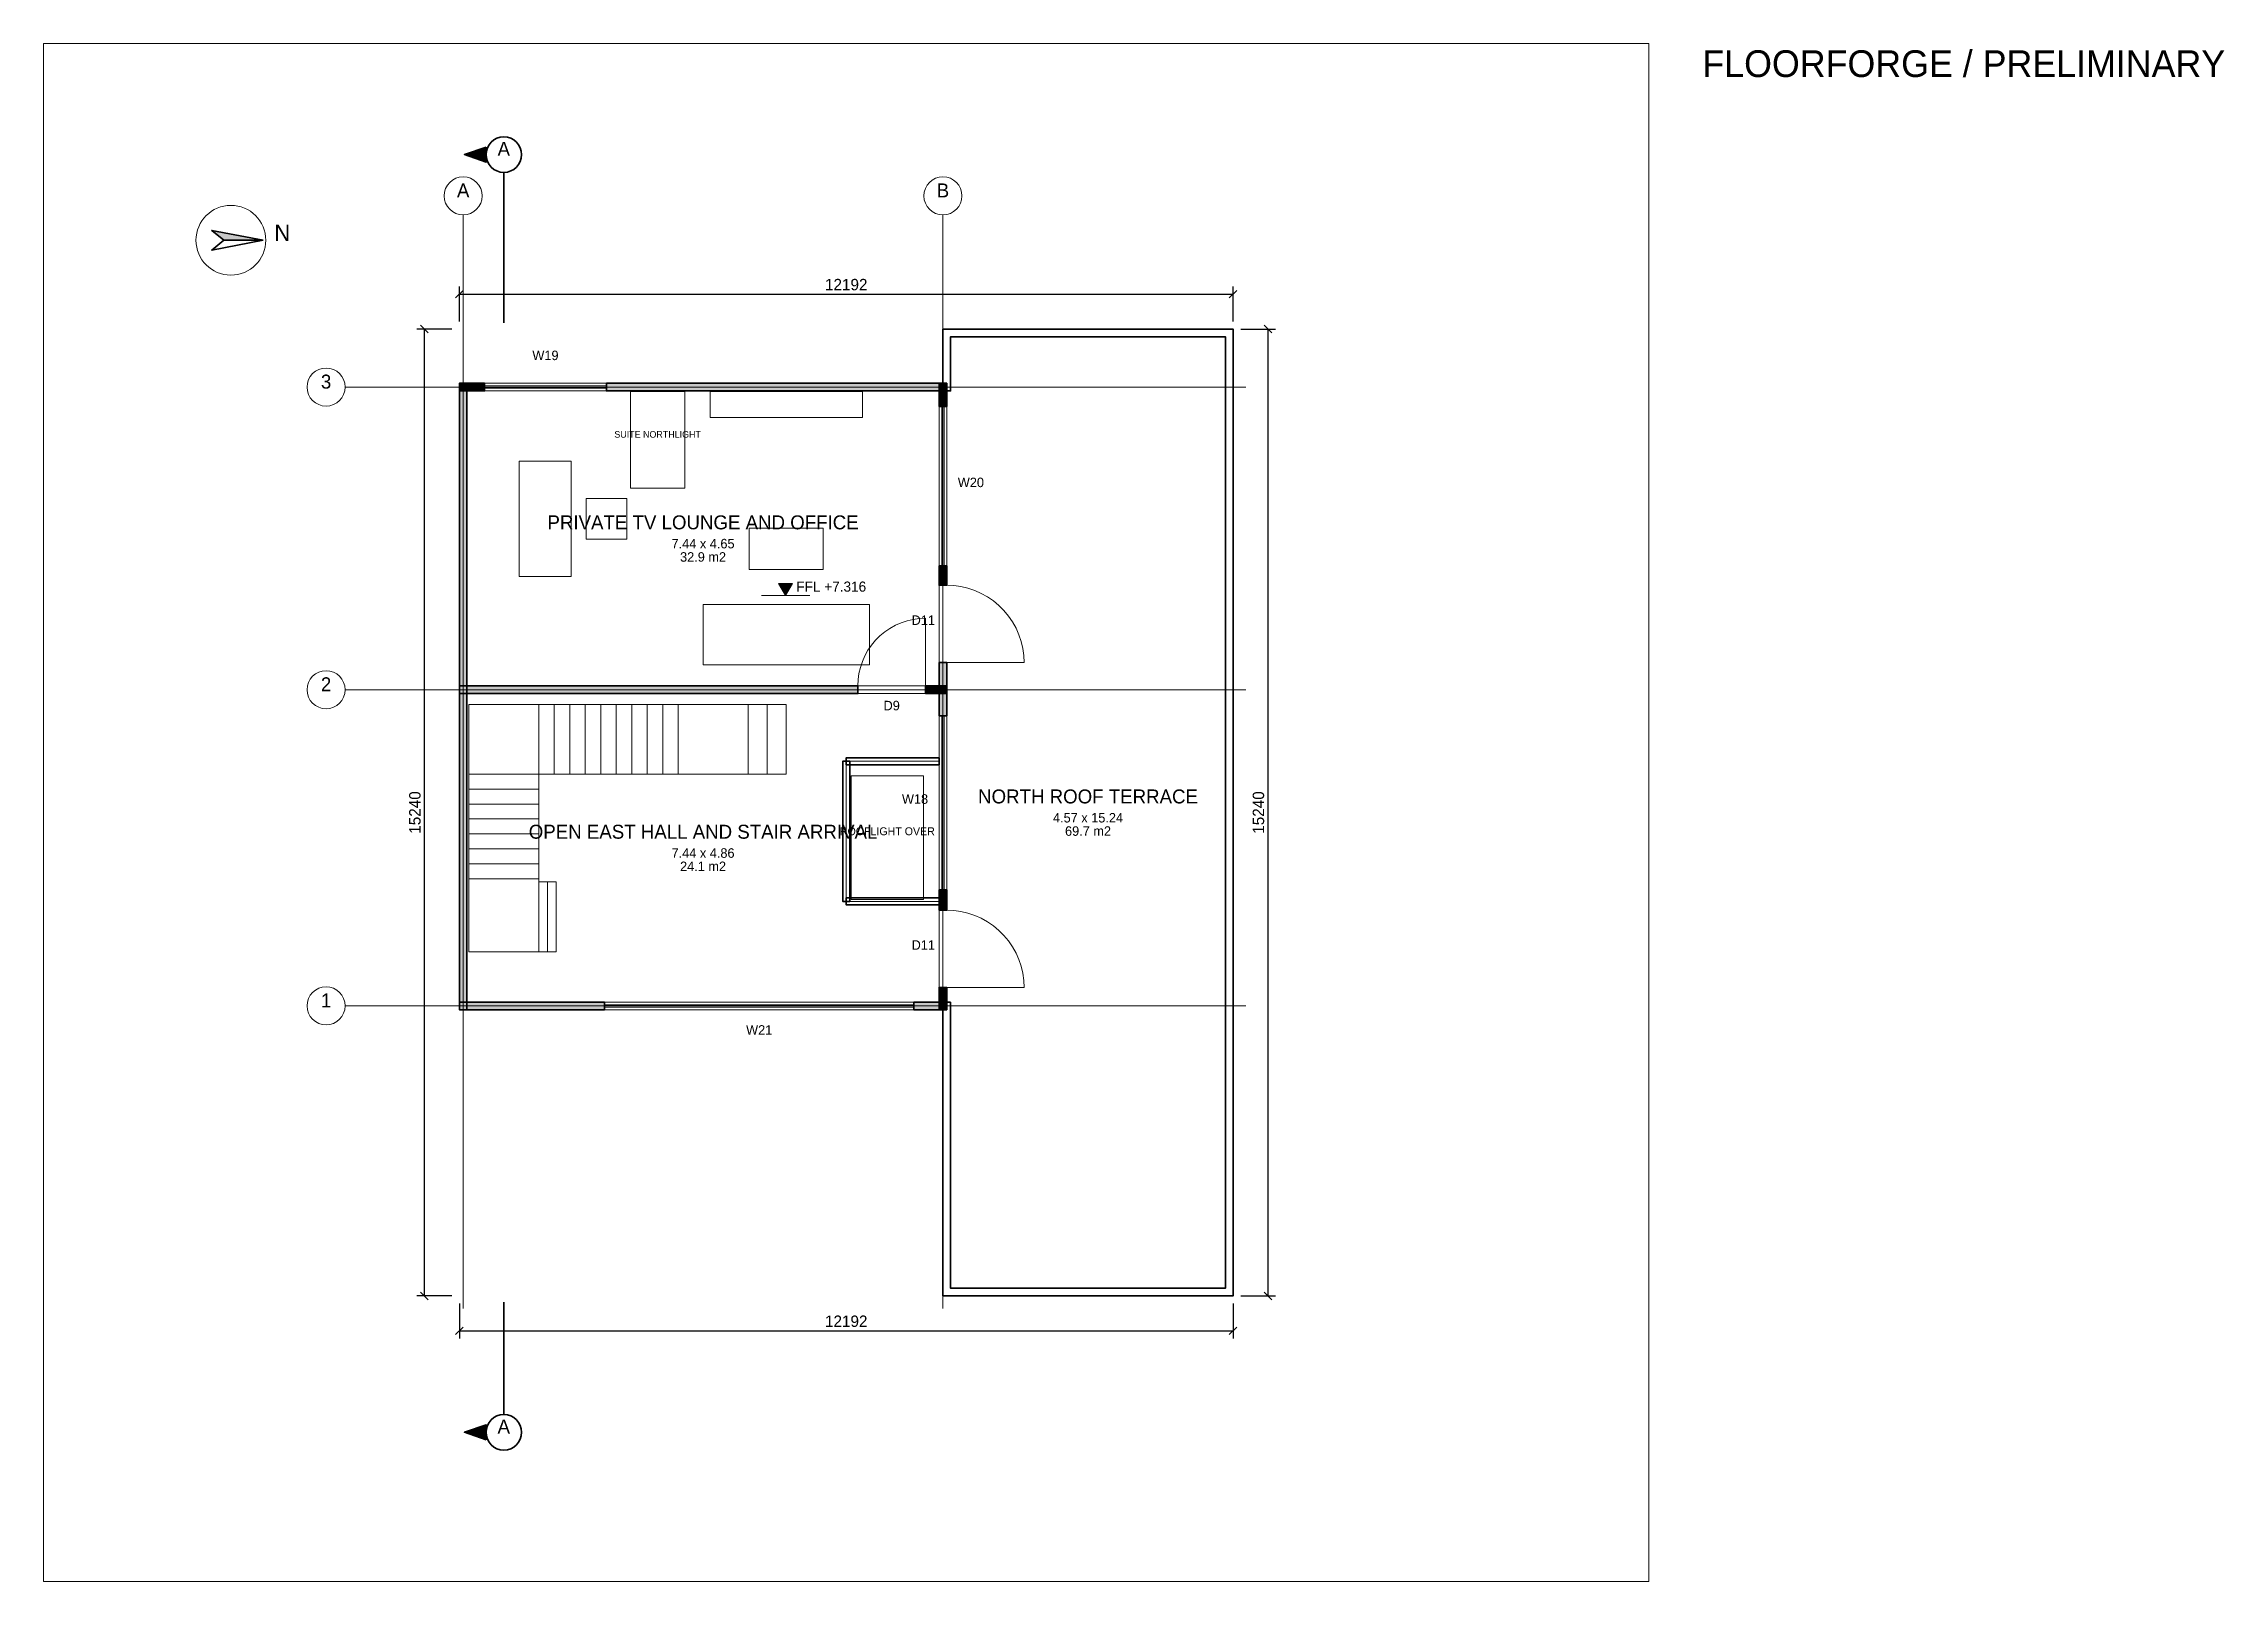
# Paper-space layout 'FLOOR-2' of a CAD drawing. Header units: millimetres. Extents: x 20 to 346, y 30 to 260.
# The model-space entities are those that its viewports show. They can reach past a viewport. Long polylines and large blocks are cut down to what shows.
import ezdxf
from ezdxf.enums import TextEntityAlignment as Align

# ---------------------------------------------------------------- set-up
doc = ezdxf.new("R2010")
doc.units = ezdxf.units.MM
for name, color, linetype, lineweight in [('A-ANNO', 7, 'Continuous', 18), ('A-DIMS', 7, 'Continuous', 13), ('A-DOOR', 3, 'Continuous', 18), ('A-FLOR', 8, 'Continuous', 13), ('A-FURN', 8, 'Continuous', 13), ('A-GRID', 8, 'Continuous', 13), ('A-LEVL', 7, 'Continuous', 13), ('A-SECT', 1, 'Continuous', 35), ('A-STAIR', 7, 'Continuous', 18), ('A-TAGS', 1, 'Continuous', 13), ('A-WALL', 7, 'Continuous', 35), ('A-WIND', 4, 'Continuous', 18)]:
    doc.layers.add(name, color=color, linetype=linetype, lineweight=lineweight)
doc.dimstyles.new('FF-ARCH', dxfattribs={"dimtxt": 180, "dimasz": 90, "dimexe": 120, "dimexo": 120, "dimgap": 60, "dimtad": 1, "dimdec": 0, "dimtsz": 60, "dimcen": 2.5, "dimazin": 3, "dimtfac": 1, "dimtmove": 0, "dimatfit": 3})

msp = doc.modelspace()

# ---------------------------------------------------------------- hatches: boundary and pattern name
at = {"layer": 'A-LEVL'}
msp.add_hatch(color=7, dxfattribs=at).paths.add_polyline_path([(53414, 11230.5), (53634, 11230.5), (53524, 11040.5)])
at = {"layer": 'A-SECT'}
for points in [[(48804, 18110), (48464, 17990), (48804, 17870)], [(48804, -2270), (48464, -2150), (48804, -2030)]]:
    msp.add_hatch(color=7, dxfattribs=at).paths.add_polyline_path(points)
at = {"layer": 'A-WALL'}
for points in [[(45290, 16640), (44481.5, 16794), (44674, 16640)], [(48384, 14325.6), (48384, 14385.6), (48504, 14385.6), (48504, 9555.5), (48504, 9495.5), (48384, 9495.5), (48384, 14325.6)], [(48444, 14265.6), (48384, 14265.6), (48384, 14385.6), (48780.2, 14385.6), (48780.2, 14265.6), (48444, 14265.6)], [(56064, 14385.6), (56064, 14265.6), (50700.5, 14265.6), (50700.5, 14385.6), (56004, 14385.6), (56064, 14385.6)], [(56064, 14385.6), (56064, 14020.8), (55944, 14020.8), (55944, 14325.6), (55944, 14385.6), (56064, 14385.6)], [(55944, 11506.2), (56064, 11506.2), (56064, 11201.4), (55944, 11201.4), (55944, 11506.2)], [(56064, 9495.5), (55944, 9495.5), (55944, 9982.2), (56064, 9982.2), (56064, 9555.5), (56064, 9495.5)], [(48384, 9555.5), (48384, 9615.5), (48504, 9615.5), (48504, 4572), (48504, 4512), (48384, 4512), (48384, 9555.5)], [(48444, 9495.5), (48384, 9495.5), (48384, 9615.5), (54662.9, 9615.5), (54662.9, 9495.5), (48444, 9495.5)], [(56064, 9615.5), (56064, 9495.5), (55729.7, 9495.5), (55729.7, 9615.5), (56004, 9615.5), (56064, 9615.5)], [(56064, 9615.5), (56064, 9144), (55944, 9144), (55944, 9555.5), (55944, 9615.5), (56064, 9615.5)], [(55944, 6400.8), (56064, 6400.8), (56064, 6080.8), (55944, 6080.8), (55944, 6400.8)], [(56064, 4512), (55944, 4512), (55944, 4861.6), (56064, 4861.6), (56064, 4572), (56064, 4512)], [(48444, 4512), (48384, 4512), (48384, 4632), (50670, 4632), (50670, 4512), (48444, 4512)], [(56064, 4632), (56064, 4512), (55546.8, 4512), (55546.8, 4632), (56004, 4632), (56064, 4632)]]:
    msp.add_hatch(color=7, dxfattribs=at).paths.add_polyline_path(points)

# ---------------------------------------------------------------- linework, layer by layer
at = {"layer": 'A-ANNO'}
msp.add_circle((44784, 16640), 550, dxfattribs=at)
at = {"layer": 'A-DOOR'}
for p, q in [((55729.7, 9615.5), (55729.7, 10682.3)), ((56064, 9982.2), (57283.2, 9982.2)), ((56064, 4861.6), (57283.2, 4861.6))]:
    msp.add_line(p, q, dxfattribs=at)
for points in [[(56064, 11201.4), (56176.5, 11196.2), (56288, 11180.6), (56397.6, 11154.9), (56504.4, 11119.1), (56607.4, 11073.6), (56705.8, 11018.8), (56798.7, 10955.1), (56885.4, 10883.2), (56965, 10803.6), (57036.9, 10716.9), (57100.6, 10624), (57155.4, 10525.6), (57200.9, 10422.6), (57236.7, 10315.8), (57262.4, 10206.2), (57278, 10094.7), (57283.2, 9982.2)], [(54662.9, 9615.5), (54667.4, 9713.9), (54681, 9811.5), (54703.6, 9907.4), (54734.9, 10000.9), (54774.7, 10091), (54822.7, 10177.1), (54878.4, 10258.4), (54941.3, 10334.2), (55011, 10403.9), (55086.8, 10466.8), (55168.1, 10522.5), (55254.2, 10570.4), (55344.3, 10610.2), (55437.7, 10641.6), (55533.7, 10664.1), (55631.2, 10677.7), (55729.7, 10682.3)], [(56064, 6080.8), (56176.5, 6075.6), (56288, 6060), (56397.6, 6034.2), (56504.4, 5998.4), (56607.4, 5952.9), (56705.8, 5898.1), (56798.7, 5834.5), (56885.4, 5762.6), (56965, 5682.9), (57036.9, 5596.3), (57100.6, 5503.4), (57155.4, 5405), (57200.9, 5302), (57236.7, 5195.2), (57262.4, 5085.6), (57278, 4974.1), (57283.2, 4861.6)]]:
    msp.add_lwpolyline(points, dxfattribs=at)
at = {"layer": 'A-FLOR'}
for points in [[(48384, 4632), (48384, 9495.5), (48384, 9555.5), (48384, 9615.5), (48384, 14265.6), (48384, 14325.6), (48384, 14385.6), (48504, 14385.6), (55944, 14385.6), (56004, 14385.6), (56004, 15240), (60576, 15240), (60576, 0), (56004, 0), (56004, 4512), (55944, 4512), (48504, 4512), (48444, 4512), (48384, 4512), (48384, 4632)], [(60576, 0), (56004, 0), (56004, 15240), (60576, 15240)], [(48504, 9615.5), (48504, 14265.6), (55944, 14265.6), (55944, 9615.5)], [(51934.9, 14258.5), (51081.5, 14258.5), (51081.5, 12734.5), (51934.9, 12734.5), (51934.9, 14258.5)], [(48504, 4632), (48504, 9495.5), (55944, 9495.5), (55944, 4632)], [(49634, 6524.8), (49634, 6574.8), (49634, 6810.5), (49634, 7046.2), (49634, 7281.9), (49634, 7517.7), (49634, 7753.4), (49634, 7989.1), (49634, 8224.8), (49878.4, 8224.8), (50122.9, 8224.8), (50367.3, 8224.8), (50611.8, 8224.8), (50856.2, 8224.8), (51100.7, 8224.8), (51345.1, 8224.8), (51589.6, 8224.8), (51834, 8224.8), (52934, 8224.8), (53234, 8224.8), (53534, 8224.8), (53534, 9324.8), (53234, 9324.8), (52934, 9324.8), (51834, 9324.8), (51589.6, 9324.8), (51345.1, 9324.8), (51100.7, 9324.8), (50856.2, 9324.8), (50611.8, 9324.8), (50367.3, 9324.8), (50122.9, 9324.8), (49878.4, 9324.8), (49634, 9324.8), (48534, 9324.8), (48534, 8224.8), (48534, 7989.1), (48534, 7753.4), (48534, 7517.7), (48534, 7281.9), (48534, 7046.2), (48534, 6810.5), (48534, 6574.8), (48534, 5424.8), (49634, 5424.8), (49771.5, 5424.8), (49909, 5424.8), (49909, 6524.8), (49771.5, 6524.8), (49634, 6524.8)], [(54480, 8427.7), (54480, 6217.9), (55943, 6217.9), (55943, 8427.7), (54480, 8427.7)]]:
    msp.add_lwpolyline(points, close=True, dxfattribs=at)
at = {"layer": 'A-FURN'}
for points in [[(54734, 14254.4), (54734, 13844.4), (52334, 13844.4), (52334, 14254.4)], [(50144, 11340), (50144, 13160), (49324, 13160), (49324, 11340)], [(51024, 11930), (51024, 12570), (50384, 12570), (50384, 11930)], [(54119, 12099.4), (54119, 11449.4), (52949, 11449.4), (52949, 12099.4)], [(54844, 10899.4), (54844, 9949.4), (52224, 9949.4), (52224, 10899.4)]]:
    msp.add_lwpolyline(points, close=True, dxfattribs=at)
at = {"layer": 'A-GRID'}
for p, q in [((48444, -200), (48444, 17040)), ((56004, -200), (56004, 17040)), ((46584, 14326), (60776, 14326)), ((46584, 9555), (60776, 9555)), ((46584, 4572), (60776, 4572))]:
    msp.add_line(p, q, dxfattribs=at)
for centre in [(48444, 17340), (56004, 17340), (46284, 14326), (46284, 9555), (46284, 4572)]:
    msp.add_circle(centre, 300, dxfattribs=at)
at = {"layer": 'A-LEVL'}
msp.add_line((53144, 11040.5), (53904, 11040.5), dxfattribs=at)
msp.add_lwpolyline([(53414, 11230.5), (53634, 11230.5), (53524, 11040.5)], close=True, dxfattribs=at)
at = {"layer": 'A-SECT'}
for p, q in [((49084, 17410), (49084, 17710)), ((49084, 15340), (49084, 17410)), ((49084, -100), (49084, -1570)), ((49084, -1570), (49084, -1870))]:
    msp.add_line(p, q, dxfattribs=at)
for points in [[(48804, 18110), (48464, 17990), (48804, 17870)], [(48804, -2270), (48464, -2150), (48804, -2030)]]:
    msp.add_lwpolyline(points, close=True, dxfattribs=at)
for centre in [(49084, 17990), (49084, -2150)]:
    msp.add_circle(centre, 280, dxfattribs=at)
at = {"layer": 'A-STAIR'}
for points in [[(48534, 8224.8), (49634, 8224.8), (49634, 9324.8), (48534, 9324.8)], [(49634, 8224.8), (49878.4, 8224.8), (49878.4, 9324.8), (49634, 9324.8)], [(49878.4, 8224.8), (50122.9, 8224.8), (50122.9, 9324.8), (49878.4, 9324.8)], [(50122.9, 8224.8), (50367.3, 8224.8), (50367.3, 9324.8), (50122.9, 9324.8)], [(50367.3, 8224.8), (50611.8, 8224.8), (50611.8, 9324.8), (50367.3, 9324.8)], [(50611.8, 8224.8), (50856.2, 8224.8), (50856.2, 9324.8), (50611.8, 9324.8)], [(50856.2, 8224.8), (51100.7, 8224.8), (51100.7, 9324.8), (50856.2, 9324.8)], [(51100.7, 8224.8), (51345.1, 8224.8), (51345.1, 9324.8), (51100.7, 9324.8)], [(51345.1, 8224.8), (51589.6, 8224.8), (51589.6, 9324.8), (51345.1, 9324.8)], [(51589.6, 8224.8), (51834, 8224.8), (51834, 9324.8), (51589.6, 9324.8)], [(51834, 8224.8), (52934, 8224.8), (52934, 9324.8), (51834, 9324.8)], [(52934, 8224.8), (53234, 8224.8), (53234, 9324.8), (52934, 9324.8)], [(53234, 8224.8), (53534, 8224.8), (53534, 9324.8), (53234, 9324.8)], [(48534, 7989.1), (49634, 7989.1), (49634, 8224.8), (48534, 8224.8)], [(48534, 7753.4), (49634, 7753.4), (49634, 7989.1), (48534, 7989.1)], [(48534, 7517.7), (49634, 7517.7), (49634, 7753.4), (48534, 7753.4)], [(48534, 7281.9), (49634, 7281.9), (49634, 7517.7), (48534, 7517.7)], [(48534, 7046.2), (49634, 7046.2), (49634, 7281.9), (48534, 7281.9)], [(48534, 6810.5), (49634, 6810.5), (49634, 7046.2), (48534, 7046.2)], [(48534, 6574.8), (49634, 6574.8), (49634, 6810.5), (48534, 6810.5)], [(48534, 5424.8), (49634, 5424.8), (49634, 6574.8), (48534, 6574.8)], [(49634, 5424.8), (49771.5, 5424.8), (49771.5, 6524.8), (49634, 6524.8)], [(49771.5, 5424.8), (49909, 5424.8), (49909, 6524.8), (49771.5, 6524.8)]]:
    msp.add_lwpolyline(points, close=True, dxfattribs=at)
at = {"layer": 'A-WALL'}
for points in [[(45290, 16640), (44481.5, 16794), (44674, 16640)], [(45290, 16640), (44481.5, 16486), (44674, 16640)], [(56124, 4631.9), (56124, 120), (60456, 120), (60456, 15120), (56124, 15120), (56124, 14385.7), (56124, 14265.7), (56004, 14265.7), (56004, 15240), (60576, 15240), (60576, 0), (56004, 0), (56004, 4631.9)], [(48384, 14325.6), (48384, 14385.6), (48504, 14385.6), (48504, 9555.5), (48504, 9495.5), (48384, 9495.5), (48384, 14325.6)], [(48444, 14265.6), (48384, 14265.6), (48384, 14385.6), (48780.2, 14385.6), (48780.2, 14265.6), (48444, 14265.6)], [(56064, 14385.6), (56064, 14265.6), (50700.5, 14265.6), (50700.5, 14385.6), (56004, 14385.6), (56064, 14385.6)], [(56064, 14385.6), (56064, 14020.8), (55944, 14020.8), (55944, 14325.6), (55944, 14385.6), (56064, 14385.6)], [(55944, 11506.2), (56064, 11506.2), (56064, 11201.4), (55944, 11201.4), (55944, 11506.2)], [(56064, 9495.5), (55944, 9495.5), (55944, 9982.2), (56064, 9982.2), (56064, 9555.5), (56064, 9495.5)], [(48384, 9555.5), (48384, 9615.5), (48504, 9615.5), (48504, 4572), (48504, 4512), (48384, 4512), (48384, 9555.5)], [(48444, 9495.5), (48384, 9495.5), (48384, 9615.5), (54662.9, 9615.5), (54662.9, 9495.5), (48444, 9495.5)], [(56064, 9615.5), (56064, 9495.5), (55729.7, 9495.5), (55729.7, 9615.5), (56004, 9615.5), (56064, 9615.5)], [(56064, 9615.5), (56064, 9144), (55944, 9144), (55944, 9555.5), (55944, 9615.5), (56064, 9615.5)], [(54535, 6217.9), (54425, 6217.9), (54425, 8427.7), (54535, 8427.7)], [(54480, 8372.7), (54480, 8482.7), (55943, 8482.7), (55943, 8372.7)], [(55943, 6272.9), (55943, 6162.9), (54480, 6162.9), (54480, 6272.9)], [(55944, 6400.8), (56064, 6400.8), (56064, 6080.8), (55944, 6080.8), (55944, 6400.8)], [(56064, 4512), (55944, 4512), (55944, 4861.6), (56064, 4861.6), (56064, 4572), (56064, 4512)], [(48444, 4512), (48384, 4512), (48384, 4632), (50670, 4632), (50670, 4512), (48444, 4512)], [(56064, 4632), (56064, 4512), (55546.8, 4512), (55546.8, 4632), (56004, 4632), (56064, 4632)]]:
    msp.add_lwpolyline(points, close=True, dxfattribs=at)
at = {"layer": 'A-WIND'}
for p, q in [((48780.2, 14385.6), (50700.5, 14385.6)), ((48780.2, 14385.6), (48780.2, 14265.6)), ((48780.2, 14343.6), (50700.5, 14343.6)), ((48780.2, 14307.6), (50700.5, 14307.6)), ((48780.2, 14265.6), (50700.5, 14265.6)), ((50700.5, 14385.6), (50700.5, 14265.6)), ((55944, 11506.2), (55944, 14020.8)), ((56064, 14020.8), (55944, 14020.8)), ((55986, 11506.2), (55986, 14020.8)), ((56022, 11506.2), (56022, 14020.8)), ((56064, 11506.2), (56064, 14020.8)), ((56064, 11506.2), (55944, 11506.2)), ((55944, 6400.8), (55944, 9144)), ((55944, 9144), (56064, 9144)), ((55986, 6400.8), (55986, 9144)), ((56022, 6400.8), (56022, 9144)), ((56064, 6400.8), (56064, 9144)), ((55944, 6400.8), (56064, 6400.8)), ((50670, 4632), (55546.8, 4632)), ((50670, 4512), (50670, 4632)), ((50670, 4590), (55546.8, 4590)), ((50670, 4554), (55546.8, 4554)), ((50670, 4512), (55546.8, 4512)), ((55546.8, 4512), (55546.8, 4632))]:
    msp.add_line(p, q, dxfattribs=at)
for points in [[(51934.9, 12734.5), (51934.9, 14258.5), (51081.5, 14258.5), (51081.5, 12734.5), (51934.9, 12734.5)], [(55699.2, 6248.4), (55699.2, 8199.1), (54556.2, 8199.1), (54556.2, 6248.4), (55699.2, 6248.4)]]:
    msp.add_lwpolyline(points, close=True, dxfattribs=at)

# ---------------------------------------------------------------- texts
at = {"layer": 'A-ANNO'}
for s, height, p in [('N', 260, (45594, 16550)), ('PRIVATE TV LOUNGE AND OFFICE', 220, (52224, 12017.5)), ('7.44 x 4.65', 150, (52224, 11738)), ('32.9 m2', 150, (52224, 11528)), ('NORTH ROOF TERRACE', 220, (58290, 7697)), ('4.57 x 15.24', 150, (58290, 7417.5)), ('OPEN EAST HALL AND STAIR ARRIVAL', 220, (52224, 7140.7)), ('69.7 m2', 150, (58290, 7207.5)), ('7.44 x 4.86', 150, (52224, 6861.2)), ('24.1 m2', 150, (52224, 6651.2))]:
    msp.add_text(s, height=height, dxfattribs=at).set_placement(p, align=Align.BOTTOM_CENTER)
at = {"layer": 'A-GRID'}
for s, p in [('A', (48444, 17250)), ('B', (56004, 17250)), ('3', (46284, 14236)), ('2', (46284, 9465)), ('1', (46284, 4482))]:
    msp.add_text(s, height=220, dxfattribs=at).set_placement(p, align=Align.BOTTOM_CENTER)
at = {"layer": 'A-LEVL'}
msp.add_text('FFL +7.316', height=160, dxfattribs=at).set_placement((53694, 11100.5))
at = {"layer": 'A-SECT'}
for p in [(49084, 17905), (49084, -2235)]:
    msp.add_text('A', height=220, dxfattribs=at).set_placement(p, align=Align.BOTTOM_CENTER)
at = {"layer": 'A-TAGS'}
for s, p in [('W19', (49740.4, 14705.6)), ('W20', (56444, 12703.5)), ('D11', (55694, 10531.8)), ('D9', (55196.3, 9185.5)), ('W18', (55564, 7712.4)), ('D11', (55694, 5411.2)), ('W21', (53108.4, 4072))]:
    msp.add_text(s, height=150, dxfattribs=at).set_placement(p, align=Align.BOTTOM_CENTER)
at = {"layer": 'A-WIND'}
for s, height, p in [('SUITE NORTHLIGHT', 105, (51508.2, 13496.5)), ('ROOFLIGHT OVER', 125, (55127.7, 7223.8))]:
    msp.add_text(s, height=height, dxfattribs=at).set_placement(p, align=Align.BOTTOM_CENTER)

# ---------------------------------------------------------------- dimensions: what is measured, and where the dimension line sits
at = {"layer": 'A-DIMS'}
for base, p1, p2 in [((48384, 15790), (48384, 15240), (60576, 15240)), ((48384, -550), (48384, 0), (60576, 0))]:
    msp.add_linear_dim(base=base, p1=p1, p2=p2, dimstyle='FF-ARCH', dxfattribs=at).render()
for base, p1, p2 in [((47834, 0), (48384, 0), (48384, 15240)), ((61126, 0), (60576, 0), (60576, 15240))]:
    msp.add_linear_dim(base=base, p1=p1, p2=p2, angle=90, dimstyle='FF-ARCH', dxfattribs=at).render()

psp = doc.layouts.new('FLOOR-2')

# ---------------------------------------------------------------- texts
psp.add_text('FLOORFORGE / PRELIMINARY', height=4).set_placement((268, 255))

# ---------------------------------------------------------------- viewports
at = {"layer": 'VIEWPORTS'}
psp.add_viewport(center=(140, 145), size=(240, 230), view_center_point=(54480, 7620), view_height=24240, dxfattribs=at)

doc.saveas('drawing.dxf')
